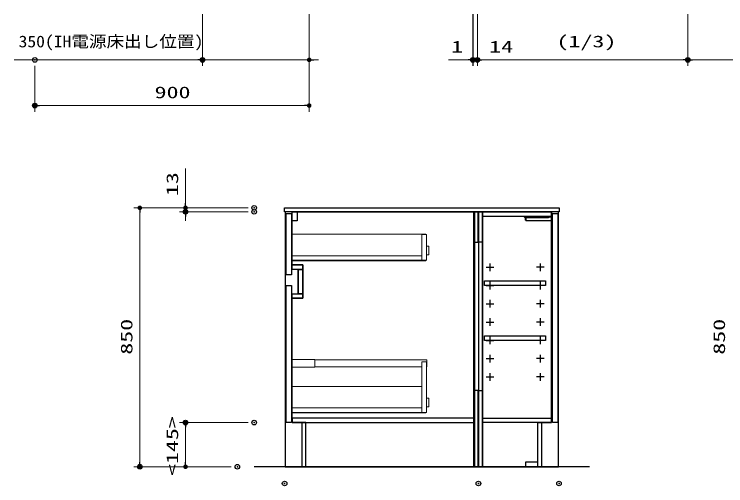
# Model space of a CAD drawing. Units: millimetres, scale not verified. Extents: x -9797 to 9797, y -4555 to 4555.
# Drawn here: x -3251 to -918, y -1923 to -375 of the extents above; entities that cross this region are included whole.
import ezdxf
from ezdxf.enums import TextEntityAlignment as Align

# ---------------------------------------------------------------- set-up
doc = ezdxf.new("R2010")
doc.units = ezdxf.units.MM
doc.header["$LTSCALE"] = 30
doc.header["$PDMODE"] = 32
doc.header["$PDSIZE"] = 15
doc.linetypes.add('USER1', pattern=[0.375, 0.25, -0.125])
for name, color, linetype, lineweight in [('0-0_0', 7, 'Continuous', 25), ('0-1_細線ﾚｲﾔｰ', 91, 'USER1', 9), ('0-2_寸法ﾚｲﾔｰ', 30, 'Continuous', 13), ('0-3_DEFPOINTS', 7, 'Continuous', 25), ('0-4_KABE', 4, 'Continuous', 25), ('0-5_1', 7, 'Continuous', 25)]:
    doc.layers.add(name, color=color, linetype=linetype, lineweight=lineweight)
doc.styles.add('ＭＳ ゴシック', font='')
doc.styles.get('ＭＳ ゴシック').set_extended_font_data('MS Gothic')

# ---------------------------------------------------------------- blocks, each defined once
blk = doc.blocks.new('_DOT')
at = {"layer": '0-0_0', "color": 30}
blk.add_line((-15, 0), (-30, 0), dxfattribs=at)
for points in [[(0, 0), (-15, 0), (-14.88, 1.88)], [(0, 0), (-14.88, -1.88), (-15, 0)], [(0, 0), (-14.88, 1.88), (-14.53, 3.73)], [(0, 0), (-14.53, -3.73), (-14.88, -1.88)], [(0, 0), (-14.53, 3.73), (-13.95, 5.52)], [(0, 0), (-13.95, -5.52), (-14.53, -3.73)], [(0, 0), (-13.95, 5.52), (-13.14, 7.23)], [(0, 0), (-13.14, -7.23), (-13.95, -5.52)], [(0, 0), (-13.14, 7.23), (-12.14, 8.82)], [(0, 0), (-12.14, -8.82), (-13.14, -7.23)], [(0, 0), (-12.14, 8.82), (-10.93, 10.27)], [(0, 0), (-10.93, -10.27), (-12.14, -8.82)], [(0, 0), (-10.93, 10.27), (-9.56, 11.56)], [(0, 0), (-9.56, -11.56), (-10.93, -10.27)], [(0, 0), (-9.56, 11.56), (-8.04, 12.66)], [(0, 0), (-8.04, -12.66), (-9.56, -11.56)], [(0, 0), (-8.04, 12.66), (-6.39, 13.57)], [(0, 0), (-6.39, -13.57), (-8.04, -12.66)], [(0, 0), (-6.39, 13.57), (-4.64, 14.27)], [(0, 0), (-4.64, -14.27), (-6.39, -13.57)], [(0, 0), (-4.64, 14.27), (-2.81, 14.73)], [(0, 0), (-2.81, -14.73), (-4.64, -14.27)], [(0, 0), (-2.81, 14.73), (-0.94, 14.97)], [(0, 0), (-0.94, -14.97), (-2.81, -14.73)], [(0, 0), (-0.94, 14.97), (0.94, 14.97)], [(0, 0), (0.94, -14.97), (-0.94, -14.97)], [(0, 0), (0.94, 14.97), (2.81, 14.73)], [(0, 0), (2.81, 14.73), (4.64, 14.27)], [(0, 0), (4.64, 14.27), (6.39, 13.57)], [(0, 0), (6.39, 13.57), (8.04, 12.66)], [(0, 0), (8.04, 12.66), (9.56, 11.56)], [(0, 0), (9.56, 11.56), (10.93, 10.27)], [(0, 0), (10.93, 10.27), (12.14, 8.82)], [(0, 0), (12.14, 8.82), (13.14, 7.23)], [(0, 0), (13.14, 7.23), (13.95, 5.52)], [(0, 0), (13.95, 5.52), (14.53, 3.73)], [(0, 0), (14.53, 3.73), (14.88, 1.88)], [(0, 0), (14.88, 1.88), (15, 0)], [(0, 0), (2.81, -14.73), (0.94, -14.97)], [(0, 0), (4.64, -14.27), (2.81, -14.73)], [(0, 0), (6.39, -13.57), (4.64, -14.27)], [(0, 0), (8.04, -12.66), (6.39, -13.57)], [(0, 0), (9.56, -11.56), (8.04, -12.66)], [(0, 0), (10.93, -10.27), (9.56, -11.56)], [(0, 0), (12.14, -8.82), (10.93, -10.27)], [(0, 0), (13.14, -7.23), (12.14, -8.82)], [(0, 0), (13.95, -5.52), (13.14, -7.23)], [(0, 0), (14.53, -3.73), (13.95, -5.52)], [(0, 0), (14.88, -1.88), (14.53, -3.73)], [(0, 0), (15, 0), (14.88, -1.88)]]:
    blk.add_solid(points, dxfattribs=at)
blk = doc.blocks.new('A$C66026BD6')
at = {"layer": '0-1_細線ﾚｲﾔｰ', "linetype": 'Continuous', "lineweight": 5}
for points in [[(0, 5460), (2280, 5460), (2280, 6225), (0, 6225)], [(12810, 990), (13260, 990), (13260, 6000), (12810, 6000)], [(0, 990), (12810, 990), (12810, 1440), (0, 1440)]]:
    blk.add_lwpolyline(points, close=True, dxfattribs=at)
for points in [[(13260, 5497.5), (13311, 5497.5), (13311, 6187.5), (2280, 6187.5), (2280, 5497.5), (12810, 5497.5)], [(12810, 3552), (0, 3552), (0, 945), (13200, 945), (13200, 990)], [(13260, 1539), (13500, 1539), (13500, 2391), (13260, 2391)]]:
    blk.add_lwpolyline(points, dxfattribs=at)
blk = doc.blocks.new('A$C66026C5E')
at = {"layer": '0-1_細線ﾚｲﾔｰ', "linetype": 'Continuous', "lineweight": 5}
for points in [[(13200, 3960), (13200, 4002), (0, 4002), (0, 1395), (13200, 1395), (13200, 1440)], [(13260, 1989), (13500, 1989), (13500, 2841), (13260, 2841)]]:
    blk.add_lwpolyline(points, dxfattribs=at)
for points in [[(12810, 1440), (13260, 1440), (13260, 3960), (12810, 3960)], [(0, 1440), (12810, 1440), (12810, 1890), (0, 1890)]]:
    blk.add_lwpolyline(points, close=True, dxfattribs=at)
blk = doc.blocks.new('A$C6603636D')
at = {"layer": '0-0_0'}
for points in [[(0, 0), (0, -25110), (-16980, -25110), (-16980, -20760), (-18330, -20760), (-18330, -8520), (-17280, -8520), (-17280, -5220), (-18330, -5220), (-18330, 0)], [(-18330, 0), (-17820, 0), (-17820, -900), (-18330, -900)], [(-450, 0), (-375, 0), (-375, -25110), (-450, -25110)], [(-15, 0), (-375, 0), (-375, -3000), (-15, -3000)], [(-18915, -150), (-18375, -150), (-18375, -6210), (-18915, -6210)], [(-18330, -5220), (-17280, -5220), (-17280, -5670), (-18330, -5670)], [(-17748, -5670), (-17730, -5670), (-17730, -8070), (-17748, -8070)], [(-17730, -5670), (-17280, -5670), (-17280, -8070), (-17730, -8070)], [(-18915, -7260), (-18375, -7260), (-18375, -20760), (-18915, -20760)], [(-18330, -8070), (-17280, -8070), (-17280, -8520), (-18330, -8520)], [(-15, -17610), (-375, -17610), (-375, -25110), (-15, -25110)], [(-18330, -20760), (-450, -20760), (-450, -20310), (-18330, -20310)]]:
    blk.add_lwpolyline(points, close=True, dxfattribs=at)
at = {"layer": '0-5_1'}
blk.add_lwpolyline([(-17340, -20760), (-17364, -20760), (-17364, -25110), (-17340, -25110)], close=True, dxfattribs=at)
at = {"layer": '0-1_細線ﾚｲﾔｰ'}
blk.add_blockref('A$C66026C5E', (-18375, -6210), dxfattribs=at)
at = {"layer": '0-5_1'}
blk.add_blockref('A$C66026BD6', (-18375, -20760), dxfattribs=at)
blk = doc.blocks.new('A$C3EAA32FE')
at = {"layer": '0-0_0'}
for p, q in [((375, 750), (375, 0)), ((0, 375), (750, 375))]:
    blk.add_line(p, q, dxfattribs=at)
blk = doc.blocks.new('A$C66026DBF')
at = {"layer": '0-0_0'}
for p, q in [((0, 25.5), (0, 154.6)), ((15, 337.5), (45, 337.5)), ((15, 10.5), (45, 10.5)), ((45, 282), (45, 264.9)), ((45, 264.9), (45, 237)), ((45, 237), (45, 174)), ((45, 174), (45, 0)), ((45, 0), (2541, 0)), ((51, 342), (2276.5, 342)), ((2276.5, 342), (2541, 342)), ((2541, 342), (2571, 342)), ((2571, 342), (2571, 174)), ((2622, 279.5), (2571, 281.3)), ((2571, 174), (2571, 30)), ((2571, 66.7), (2622, 68.5)), ((2636.9, 276), (2635.8, 276)), ((2635.8, 72), (2636.9, 72)), ((2636.9, 276), (2636.9, 275.6)), ((2636.9, 72.4), (2636.9, 72)), ((2646, 257.2), (2646, 90.8)), ((2652.4, 256.5), (2646, 256.5)), ((2646, 91.5), (2652.4, 91.5))]:
    blk.add_line(p, q, dxfattribs=at)
for points in [[(0, 214.5), (0, 246.4), (0, 259.5), (0, 274.6), (0, 322.5)], [(0, 154.6), (0, 204.1), (0, 214.5)], [(45, 282), (45, 342), (51, 342)], [(2622.4, 279.5), (2622.3, 279.5), (2622.2, 279.5), (2622.1, 279.5), (2622, 279.5)], [(2622, 68.5), (2622.1, 68.5), (2622.1, 68.5), (2622.2, 68.5), (2622.3, 68.5), (2622.3, 68.5), (2622.4, 68.5), (2622.4, 68.5), (2622.5, 68.5), (2622.5, 68.5), (2622.6, 68.5), (2622.6, 68.5), (2622.7, 68.5), (2622.7, 68.5), (2622.8, 68.5), (2622.8, 68.5), (2622.9, 68.5), (2622.9, 68.5), (2623, 68.5), (2623.1, 68.5), (2623.1, 68.5), (2623.2, 68.5), (2623.2, 68.5), (2623.3, 68.6), (2623.3, 68.6), (2623.4, 68.6), (2623.4, 68.6), (2623.5, 68.6), (2623.5, 68.6), (2623.6, 68.6), (2623.6, 68.6), (2623.7, 68.6), (2623.7, 68.6), (2623.8, 68.6), (2623.9, 68.6), (2623.9, 68.6), (2624, 68.6), (2624, 68.6), (2624.1, 68.6), (2624.1, 68.6)], [(2626.2, 279.2), (2626.1, 279.2), (2626, 279.2), (2625.9, 279.3), (2625.8, 279.3), (2625.7, 279.3), (2625.6, 279.3), (2625.5, 279.3), (2625.4, 279.3), (2625.3, 279.3), (2625.2, 279.3), (2625.1, 279.4), (2625, 279.4), (2624.9, 279.4), (2624.8, 279.4), (2624.7, 279.4), (2624.7, 279.4), (2624.6, 279.4), (2624.5, 279.4), (2624.4, 279.4), (2624.3, 279.4), (2624.2, 279.4), (2624.1, 279.5), (2624, 279.5), (2623.9, 279.5), (2623.8, 279.5), (2623.7, 279.5), (2623.6, 279.5), (2623.5, 279.5), (2623.4, 279.5), (2623.3, 279.5), (2623.2, 279.5), (2623.1, 279.5), (2623, 279.5), (2622.9, 279.5), (2622.8, 279.5), (2622.7, 279.5), (2622.6, 279.5), (2622.5, 279.5), (2622.4, 279.5)], [(2624.1, 68.6), (2624.2, 68.6), (2624.2, 68.6), (2624.3, 68.6), (2624.3, 68.6), (2624.4, 68.6), (2624.4, 68.6), (2624.5, 68.6), (2624.5, 68.7), (2624.6, 68.7), (2624.7, 68.7), (2624.7, 68.7), (2624.8, 68.7), (2624.8, 68.7), (2624.9, 68.7), (2624.9, 68.7), (2625, 68.7), (2625, 68.7), (2625.1, 68.7), (2625.1, 68.7), (2625.2, 68.7), (2625.2, 68.7), (2625.3, 68.7), (2625.3, 68.7), (2625.4, 68.7), (2625.5, 68.7), (2625.5, 68.7), (2625.6, 68.8), (2625.6, 68.8), (2625.7, 68.8), (2625.7, 68.8), (2625.8, 68.8), (2625.8, 68.8), (2625.9, 68.8), (2625.9, 68.8), (2626, 68.8), (2626, 68.8), (2626.1, 68.8), (2626.1, 68.8), (2626.2, 68.8)], [(2629.9, 278.4), (2629.8, 278.4), (2629.7, 278.4), (2629.6, 278.5), (2629.5, 278.5), (2629.4, 278.5), (2629.3, 278.5), (2629.2, 278.6), (2629.1, 278.6), (2629, 278.6), (2628.9, 278.6), (2628.8, 278.7), (2628.7, 278.7), (2628.7, 278.7), (2628.6, 278.7), (2628.5, 278.8), (2628.4, 278.8), (2628.3, 278.8), (2628.2, 278.8), (2628.1, 278.9), (2628, 278.9), (2627.9, 278.9), (2627.8, 278.9), (2627.7, 278.9), (2627.6, 279), (2627.5, 279), (2627.4, 279), (2627.3, 279), (2627.2, 279), (2627.1, 279), (2627, 279.1), (2627, 279.1), (2626.9, 279.1), (2626.8, 279.1), (2626.7, 279.1), (2626.6, 279.2), (2626.5, 279.2), (2626.4, 279.2), (2626.3, 279.2), (2626.2, 279.2)], [(2626.2, 68.8), (2626.2, 68.8), (2626.3, 68.8), (2626.4, 68.9), (2626.4, 68.9), (2626.5, 68.9), (2626.5, 68.9), (2626.6, 68.9), (2626.6, 68.9), (2626.7, 68.9), (2626.7, 68.9), (2626.8, 68.9), (2626.8, 68.9), (2626.9, 68.9), (2626.9, 68.9), (2627, 68.9), (2627, 69), (2627.1, 69), (2627.1, 69), (2627.2, 69), (2627.3, 69), (2627.3, 69), (2627.4, 69), (2627.4, 69), (2627.5, 69), (2627.5, 69), (2627.6, 69), (2627.6, 69.1), (2627.7, 69.1), (2627.7, 69.1), (2627.8, 69.1), (2627.8, 69.1), (2627.9, 69.1), (2627.9, 69.1), (2628, 69.1), (2628, 69.1), (2628.1, 69.2), (2628.1, 69.2), (2628.2, 69.2), (2628.3, 69.2)], [(2628.3, 69.2), (2628.3, 69.2), (2628.4, 69.2), (2628.4, 69.2), (2628.5, 69.2), (2628.5, 69.2), (2628.6, 69.3), (2628.6, 69.3), (2628.7, 69.3), (2628.7, 69.3), (2628.8, 69.3), (2628.8, 69.3), (2628.9, 69.3), (2628.9, 69.3), (2629, 69.4), (2629, 69.4), (2629.1, 69.4), (2629.1, 69.4), (2629.2, 69.4), (2629.2, 69.4), (2629.3, 69.4), (2629.3, 69.5), (2629.4, 69.5), (2629.4, 69.5), (2629.5, 69.5), (2629.5, 69.5), (2629.6, 69.5), (2629.7, 69.5), (2629.7, 69.6), (2629.8, 69.6), (2629.8, 69.6), (2629.9, 69.6), (2629.9, 69.6), (2630, 69.6), (2630, 69.6), (2630.1, 69.7), (2630.1, 69.7), (2630.2, 69.7), (2630.2, 69.7), (2630.3, 69.7)], [(2633.4, 277.1), (2633.3, 277.1), (2633.2, 277.2), (2633.1, 277.2), (2633.1, 277.3), (2633, 277.3), (2632.9, 277.3), (2632.8, 277.4), (2632.7, 277.4), (2632.6, 277.4), (2632.5, 277.5), (2632.4, 277.5), (2632.3, 277.5), (2632.3, 277.6), (2632.2, 277.6), (2632.1, 277.6), (2632, 277.7), (2631.9, 277.7), (2631.8, 277.7), (2631.7, 277.8), (2631.6, 277.8), (2631.5, 277.8), (2631.4, 277.9), (2631.3, 277.9), (2631.3, 277.9), (2631.2, 278), (2631.1, 278), (2631, 278), (2630.9, 278.1), (2630.8, 278.1), (2630.7, 278.1), (2630.6, 278.2), (2630.5, 278.2), (2630.4, 278.2), (2630.3, 278.2), (2630.2, 278.3), (2630.1, 278.3), (2630.1, 278.3), (2630, 278.4), (2629.9, 278.4)], [(2630.3, 69.7), (2630.3, 69.7), (2630.4, 69.8), (2630.4, 69.8), (2630.5, 69.8), (2630.5, 69.8), (2630.6, 69.8), (2630.6, 69.8), (2630.7, 69.9), (2630.7, 69.9), (2630.8, 69.9), (2630.8, 69.9), (2630.9, 69.9), (2630.9, 69.9), (2631, 70), (2631, 70), (2631.1, 70), (2631.1, 70), (2631.2, 70), (2631.2, 70), (2631.3, 70.1), (2631.3, 70.1), (2631.4, 70.1), (2631.4, 70.1), (2631.5, 70.1), (2631.5, 70.2), (2631.6, 70.2), (2631.6, 70.2), (2631.7, 70.2), (2631.7, 70.2), (2631.8, 70.2), (2631.8, 70.3), (2631.9, 70.3), (2631.9, 70.3), (2632, 70.3), (2632, 70.3), (2632.1, 70.4), (2632.1, 70.4), (2632.2, 70.4), (2632.2, 70.4)], [(2632.2, 70.4), (2632.3, 70.4), (2632.3, 70.5), (2632.4, 70.5), (2632.4, 70.5), (2632.5, 70.5), (2632.5, 70.5), (2632.6, 70.6), (2632.6, 70.6), (2632.7, 70.6), (2632.7, 70.6), (2632.8, 70.6), (2632.8, 70.7), (2632.9, 70.7), (2632.9, 70.7), (2633, 70.7), (2633, 70.7), (2633.1, 70.8), (2633.1, 70.8), (2633.2, 70.8), (2633.2, 70.8), (2633.3, 70.8), (2633.3, 70.9), (2633.4, 70.9), (2633.4, 70.9), (2633.5, 70.9), (2633.5, 70.9), (2633.6, 71), (2633.6, 71), (2633.7, 71), (2633.7, 71), (2633.8, 71.1), (2633.8, 71.1), (2633.9, 71.1), (2633.9, 71.1), (2634, 71.1), (2634, 71.2), (2634.1, 71.2), (2634.1, 71.2), (2634.2, 71.2)], [(2636.9, 275.6), (2636.8, 275.6), (2636.7, 275.6), (2636.6, 275.6), (2636.5, 275.7), (2636.4, 275.7), (2636.3, 275.8), (2636.2, 275.8), (2636.1, 275.8), (2636, 275.9), (2636, 275.9), (2635.9, 276), (2635.8, 276), (2635.7, 276), (2635.6, 276.1), (2635.5, 276.1), (2635.4, 276.2), (2635.3, 276.2), (2635.3, 276.3), (2635.2, 276.3), (2635.1, 276.3), (2635, 276.4), (2634.9, 276.4), (2634.8, 276.5), (2634.7, 276.5), (2634.7, 276.5), (2634.6, 276.6), (2634.5, 276.6), (2634.4, 276.7), (2634.3, 276.7), (2634.2, 276.7), (2634.1, 276.8), (2634, 276.8), (2633.9, 276.9), (2633.9, 276.9), (2633.8, 276.9), (2633.7, 277), (2633.6, 277), (2633.5, 277.1), (2633.4, 277.1)], [(2634.2, 71.2), (2634.2, 71.2), (2634.3, 71.3), (2634.3, 71.3), (2634.3, 71.3), (2634.4, 71.3), (2634.4, 71.4), (2634.5, 71.4), (2634.5, 71.4), (2634.6, 71.4), (2634.6, 71.5), (2634.7, 71.5), (2634.7, 71.5), (2634.8, 71.5), (2634.8, 71.5), (2634.9, 71.6), (2634.9, 71.6), (2635, 71.6), (2635, 71.6), (2635.1, 71.7), (2635.1, 71.7), (2635.2, 71.7), (2635.2, 71.7), (2635.3, 71.8), (2635.3, 71.8), (2635.4, 71.8), (2635.4, 71.8), (2635.5, 71.8), (2635.5, 71.9), (2635.6, 71.9), (2635.6, 71.9), (2635.7, 71.9), (2635.7, 72), (2635.7, 72), (2635.8, 72), (2635.8, 72), (2635.9, 72.1), (2635.9, 72.1), (2636, 72.1), (2636, 72.1)], [(2636, 72.1), (2636.1, 72.1), (2636.1, 72.2), (2636.2, 72.2), (2636.2, 72.2), (2636.3, 72.2), (2636.3, 72.3), (2636.4, 72.3), (2636.4, 72.3), (2636.5, 72.3), (2636.5, 72.3), (2636.6, 72.4), (2636.6, 72.4), (2636.7, 72.4), (2636.7, 72.4), (2636.8, 72.4), (2636.8, 72.4), (2636.9, 72.4), (2636.9, 72.4)]]:
    blk.add_lwpolyline(points, dxfattribs=at)
for centre, radius, start, end in [((15, 322.5), 15, 90, 180), ((15, 25.5), 15, 180, 270), ((2541, 30), 30, 270, 0), ((2622, 257.2), 24, 0, 51.7227), ((2622, 90.8), 24, 308.2773, 0), ((2652.4, 253.5), 3, 8.05741, 90), ((2652.4, 94.5), 3, 270, 351.94259), ((2090.8, 174), 570.2, 0, 8.05741), ((2090.8, 174), 570.2, 351.94259, 0)]:
    blk.add_arc(centre, radius, start, end, dxfattribs=at)
blk = doc.blocks.new('A$C66026DDB')
at = {"layer": '0-0_0'}
for p, q in [((0, 342), (0, 396)), ((0, 396), (60, 396)), ((0, 342), (0, 342)), ((29.2, 240), (0, 342)), ((2367.2, 342), (0, 342)), ((90.9, 240), (29.2, 240)), ((2631, 396), (60, 396)), ((2361, 240), (90.9, 240)), ((2367.2, 342), (2361, 240)), ((2631, 342), (2367.2, 342)), ((2631, 396), (2661, 396))]:
    blk.add_line(p, q, dxfattribs=at)
blk.add_lwpolyline([(2661, 396), (2661, 342), (2631, 342)], dxfattribs=at)
at = {"layer": '0-5_1'}
blk.add_blockref('A$C66026DBF', (90, 0), dxfattribs=at)
blk = doc.blocks.new('A$C66036464')
at = {"layer": '0-0_0'}
for points in [[(0, -25110), (5850, -25110), (5850, -20760), (7200, -20760), (7200, 0), (0, 0)], [(15, 0), (375, 0), (375, -3000), (15, -3000)], [(450, 0), (375, 0), (375, -25110), (450, -25110)], [(7200, -450), (450, -450), (450, 0), (7200, 0)], [(6615, -7260), (615, -7260), (615, -6810), (6615, -6810)], [(6615, -12660), (615, -12660), (615, -12210), (6615, -12210)], [(15, -17610), (375, -17610), (375, -25110), (15, -25110)], [(7200, -20760), (450, -20760), (450, -20310), (7200, -20310)], [(5850, -24660), (4650, -24660), (4650, -25110), (5850, -25110)]]:
    blk.add_lwpolyline(points, close=True, dxfattribs=at)
at = {"layer": '0-5_1'}
for points in [[(7290, -150), (7830, -150), (7830, -20760), (7290, -20760)], [(6234, -20760), (6210, -20760), (6210, -25110), (6234, -25110)]]:
    blk.add_lwpolyline(points, close=True, dxfattribs=at)
at = {"layer": '0-0_0'}
for p in [(765, -5835), (765, -7635), (765, -9435), (765, -11235), (765, -13035), (765, -14835), (765, -16635)]:
    blk.add_blockref('A$C3EAA32FE', p, dxfattribs=at)
at = {"layer": '0-0_0', "xscale": -1}
for p in [(6465, -5835), (6465, -7635), (6465, -9435), (6465, -11235), (6465, -13035), (6465, -14835), (6465, -16635)]:
    blk.add_blockref('A$C3EAA32FE', p, dxfattribs=at)
at = {"layer": '0-5_1'}
blk.add_blockref('A$C66026DDB', (4539, -846), dxfattribs=at)

msp = doc.modelspace()

# ---------------------------------------------------------------- linework, layer by layer
at = {"layer": '0-0_0'}
for points in [[(-2364.55, -1010.93), (-1464.55, -1010.93), (-1464.55, -1023.93), (-2364.55, -1023.93)], [(-2362.55, -1860.93), (-1466.55, -1860.93), (-1466.55, -1023.93), (-2362.55, -1023.93)]]:
    msp.add_lwpolyline(points, close=True, dxfattribs=at)
at = {"layer": '0-2_寸法ﾚｲﾔｰ'}
for p, q in [((-2633.92, -375.14), (-2633.92, -545.14)), ((-2283.92, -375.14), (-2283.92, -695.14)), ((-2283.92, -375.14), (-2283.92, -545.14)), ((-1747.21, -375.14), (-1747.21, -545.14)), ((-1746.21, -375.14), (-1746.21, -545.14)), ((-1746.21, -375.14), (-1746.21, -545.14)), ((-1732.21, -375.14), (-1732.21, -545.14)), ((-1732.21, -375.14), (-1732.21, -545.14)), ((-1042.21, -375.14), (-1042.21, -545.14)), ((-1042.21, -375.14), (-1042.21, -545.14)), ((-2633.92, -525.14), (-3251.35, -525.14)), ((-2648.92, -525.14), (-2663.92, -525.14)), ((-2283.92, -525.14), (-2633.92, -525.14)), ((-2268.92, -525.14), (-2253.92, -525.14)), ((-1747.21, -525.14), (-1826.73, -525.14)), ((-1762.21, -525.14), (-1777.21, -525.14)), ((-1761.21, -525.14), (-1776.21, -525.14)), ((-1746.21, -525.14), (-1747.21, -525.14)), ((-1746.21, -525.14), (-1732.21, -525.14)), ((-1732.21, -525.14), (-1601.21, -525.14)), ((-1731.21, -525.14), (-1716.21, -525.14)), ((-1717.21, -525.14), (-1057.21, -525.14)), ((-1717.21, -525.14), (-1702.21, -525.14)), ((-1027.21, -525.14), (-367.21, -525.14)), ((-3183.92, -545.14), (-3183.92, -695.14)), ((-2298.92, -675.14), (-3168.92, -675.14)), ((-2689.55, -1010.93), (-2689.55, -881.88)), ((-2689.55, -995.93), (-2689.55, -980.93)), ((-2484.55, -1010.93), (-2859.55, -1010.93)), ((-2839.55, -1025.93), (-2839.55, -1845.93)), ((-2484.55, -1010.93), (-2709.55, -1010.93)), ((-2484.55, -1023.93), (-2709.55, -1023.93)), ((-2689.55, -1010.93), (-2689.55, -1023.93)), ((-2689.55, -1038.93), (-2689.55, -1053.93)), ((-2484.55, -1715.93), (-2709.55, -1715.93)), ((-2689.55, -1845.93), (-2689.55, -1730.93)), ((-2539.55, -1860.93), (-2859.55, -1860.93)), ((-2539.55, -1860.93), (-2709.55, -1860.93))]:
    msp.add_line(p, q, dxfattribs=at)
at = {"layer": '0-3_DEFPOINTS'}
for p in [(-3183.92, -525.14), (-2633.92, -525.14), (-1747.21, -525.14), (-1732.21, -525.14), (-1042.21, -525.14), (-3183.92, -675.14), (-2464.55, -1010.93), (-2689.55, -1023.93), (-2464.55, -1023.93), (-2689.55, -1715.93), (-2464.55, -1715.93), (-2839.55, -1860.93), (-2519.55, -1860.93), (-2364.55, -1915.93), (-2364.55, -1915.93), (-1729.05, -1915.93), (-1729.05, -1915.93), (-1464.55, -1915.93), (-1464.55, -1915.93)]:
    msp.add_point(p, dxfattribs=at)
at = {"layer": '0-4_KABE'}
msp.add_line((-1364.55, -1860.93), (-2464.55, -1860.93), dxfattribs=at)

# ---------------------------------------------------------------- block references
at = {"layer": '0-2_寸法ﾚｲﾔｰ', "xscale": 0.5, "yscale": 0.5}
for p in [(-2633.92, -525.14), (-1747.21, -525.14), (-1746.21, -525.14), (-1042.21, -525.14), (-2283.92, -675.14)]:
    msp.add_blockref('_DOT', p, dxfattribs=at)
for p, rotation in [((-2283.92, -525.14), 180), ((-1746.21, -525.14), 180), ((-1732.21, -525.14), 180), ((-1732.21, -525.14), 180), ((-1042.21, -525.14), 180), ((-3183.92, -675.14), 180), ((-2839.55, -1010.93), 90), ((-2689.55, -1010.93), 270), ((-2689.55, -1023.93), 90), ((-2689.55, -1715.93), 90), ((-2839.55, -1860.93), 270), ((-2689.55, -1860.93), 270)]:
    msp.add_blockref('_DOT', p, dxfattribs=dict(at, rotation=rotation))
at = {"layer": '0-5_1', "xscale": 0.03333333, "yscale": 0.03333333}
for name in ['A$C6603636D', 'A$C66036464']:
    msp.add_blockref(name, (-1729.05, -1023.93), dxfattribs=at)

# ---------------------------------------------------------------- texts
at = {"layer": '0-2_寸法ﾚｲﾔｰ', "style": 'ＭＳ ゴシック'}
for s, width, p in [('350(IH電源床出し位置)', 1.1, (-3237.06, -495.39)), ('(1/3)', 1.5, (-1472.92, -495.39)), ('1', 1.5, (-1818.16, -512.54)), ('14', 1.5, (-1693.59, -512.54)), ('900', 1.5, (-2791.06, -662.54))]:
    msp.add_text(s, height=38.49, dxfattribs=dict(at, width=width)).set_placement(p, align=Align.BOTTOM_LEFT)
at = {"layer": '0-2_寸法ﾚｲﾔｰ', "style": 'ＭＳ ゴシック', "width": 1.5}
for s, p in [('13', (-2702.15, -972.36)), ('850', (-2852.15, -1493.07)), ('850', (-908.53, -1493.07)), ('<145>', (-2702.15, -1891.28))]:
    msp.add_text(s, height=38.49, rotation=90, dxfattribs=at).set_placement(p, align=Align.BOTTOM_LEFT)

doc.saveas('drawing.dxf')
